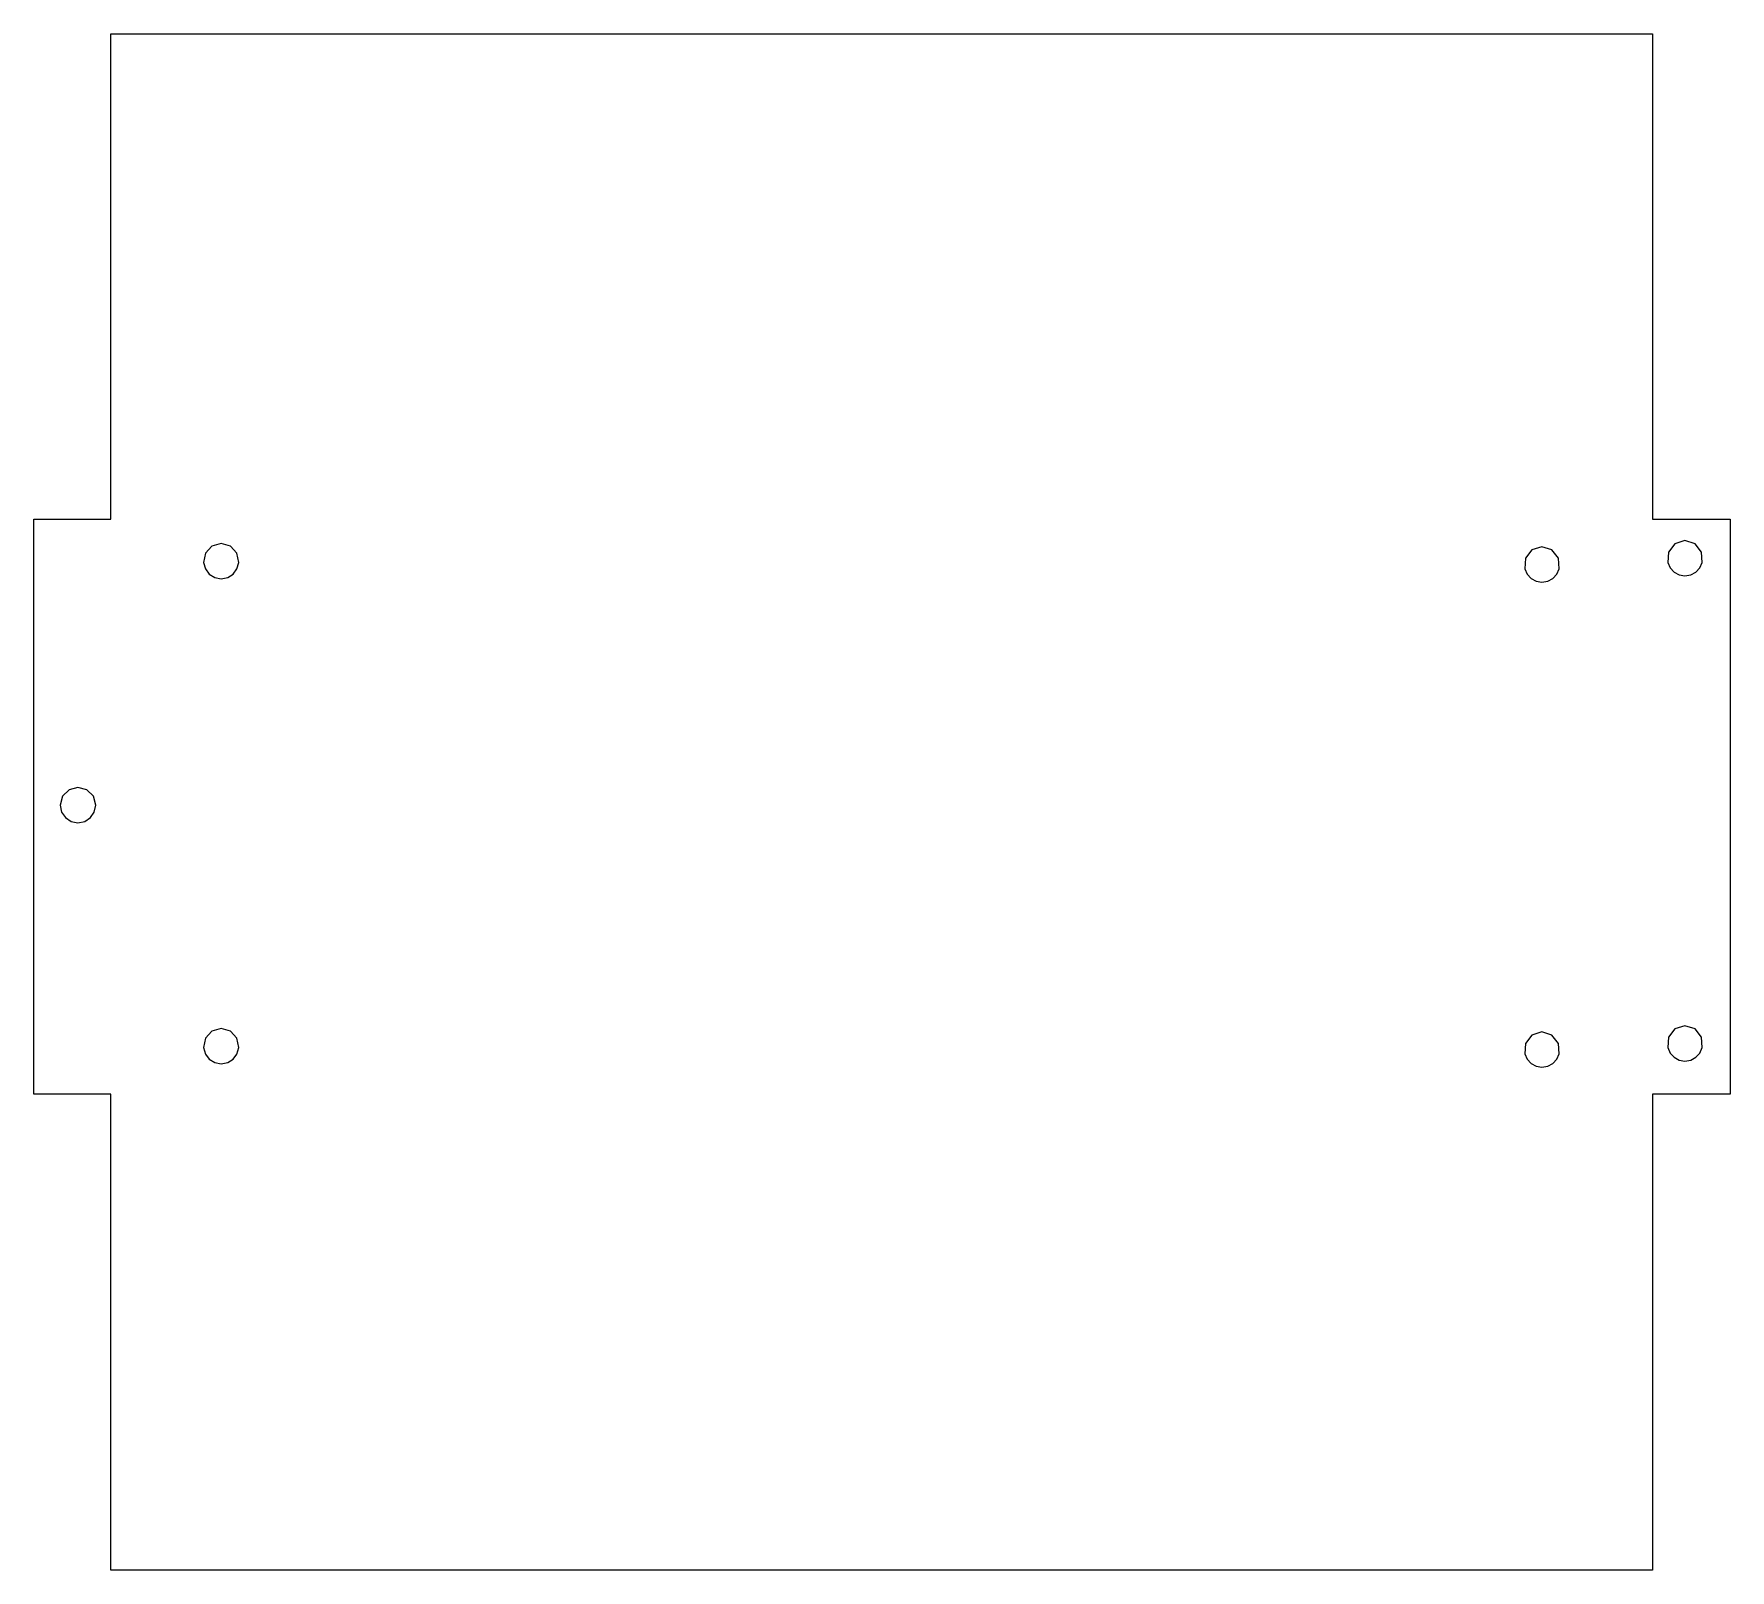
# Model space of a CAD drawing. Extents: x -1 to 155, y -268 to 30.
# Drawn here: x 0.7 to 154.7, y -268.1 to -128.7 of the extents above; entities outside this region: 2.
import ezdxf

# ---------------------------------------------------------------- set-up
doc = ezdxf.new("R2010")
doc.units = 0
doc.layers.get('0').update_dxf_attribs({"linetype": 'CONTINUOUS'})

msp = doc.modelspace()

# ---------------------------------------------------------------- linework, layer by layer
at = {"color": 4}
for p, q in [((7.704667, -128.693333), (147.602222, -128.693333)), ((7.704667, -172.72), (7.704667, -128.693333)), ((147.602222, -128.693333), (147.602222, -172.72)), ((0.714022, -172.72), (7.704667, -172.72)), ((0.714022, -224.931111), (0.714022, -172.72)), ((147.602222, -172.72), (154.657778, -172.72)), ((154.657778, -172.72), (154.657778, -224.931111)), ((16.870853, -175.173959), (16.281013, -175.815561)), ((17.709444, -174.936626), (16.870853, -175.173959)), ((18.548036, -175.173959), (17.709444, -174.936626)), ((19.137876, -175.815561), (18.548036, -175.173959)), ((137.583333, -175.246452), (136.672635, -175.530875)), ((138.494032, -175.530875), (137.583333, -175.246452)), ((149.654857, -174.966431), (149.067898, -175.718593)), ((150.565556, -174.682007), (149.654857, -174.966431)), ((151.476254, -174.966431), (150.565556, -174.682007)), ((152.063213, -175.718593), (151.476254, -174.966431)), ((16.281013, -175.815561), (16.114889, -176.671111)), ((16.114889, -176.671111), (16.276524, -177.249799)), ((19.304, -176.671111), (19.137876, -175.815561)), ((19.142365, -177.249799), (19.304, -176.671111)), ((19.304, -176.671111), (19.304, -176.671111)), ((136.085676, -176.283037), (136.031111, -177.235556)), ((136.672635, -175.530875), (136.085676, -176.283037)), ((139.080991, -176.283037), (138.494032, -175.530875)), ((139.135556, -177.235556), (139.080991, -176.283037)), ((149.067898, -175.718593), (149.013333, -176.671111)), ((149.013333, -176.671111), (149.227907, -177.160737)), ((151.903204, -177.160737), (152.117778, -176.671111)), ((152.117778, -176.671111), (152.063213, -175.718593)), ((152.117778, -176.671111), (152.117778, -176.671111)), ((16.276524, -177.249799), (16.626449, -177.714859)), ((16.626449, -177.714859), (17.119233, -178.024523)), ((17.119233, -178.024523), (17.709444, -178.137026)), ((17.709444, -178.137026), (18.299656, -178.024523)), ((18.299656, -178.024523), (18.792439, -177.714859)), ((18.792439, -177.714859), (19.142365, -177.249799)), ((136.031111, -177.235556), (136.245685, -177.725182)), ((136.245685, -177.725182), (136.598875, -178.108191)), ((136.598875, -178.108191), (137.056238, -178.357707)), ((137.056238, -178.357707), (137.583333, -178.446852)), ((137.583333, -178.446852), (138.110428, -178.357707)), ((138.110428, -178.357707), (138.567792, -178.108191)), ((138.567792, -178.108191), (138.920981, -177.725182)), ((138.920981, -177.725182), (139.135556, -177.235556)), ((139.135556, -177.235556), (139.135556, -177.235556)), ((149.227907, -177.160737), (149.581097, -177.543747)), ((149.581097, -177.543747), (150.038461, -177.793263)), ((150.038461, -177.793263), (150.565556, -177.882407)), ((150.565556, -177.882407), (151.09265, -177.793263)), ((151.09265, -177.793263), (151.550014, -177.543747)), ((151.550014, -177.543747), (151.903204, -177.160737)), ((3.319965, -197.880111), (3.104444, -198.684444)), ((3.908778, -197.291298), (3.319965, -197.880111)), ((4.713111, -197.075778), (3.908778, -197.291298)), ((5.517444, -197.291298), (4.713111, -197.075778)), ((6.106257, -197.880111), (5.517444, -197.291298)), ((6.321778, -198.684444), (6.106257, -197.880111)), ((3.104444, -198.684444), (3.230861, -199.31061)), ((3.230861, -199.31061), (3.575612, -199.821944)), ((3.575612, -199.821944), (4.086945, -200.166694)), ((5.339277, -200.166694), (5.85061, -199.821944)), ((5.85061, -199.821944), (6.195361, -199.31061)), ((6.195361, -199.31061), (6.321778, -198.684444)), ((6.321778, -198.684444), (6.321778, -198.684444)), ((4.086945, -200.166694), (4.713111, -200.293111)), ((4.713111, -200.293111), (5.339277, -200.166694)), ((16.281013, -219.842227), (16.114889, -220.697778)), ((16.870853, -219.200626), (16.281013, -219.842227)), ((17.709444, -218.963292), (16.870853, -219.200626)), ((18.548036, -219.200626), (17.709444, -218.963292)), ((19.137876, -219.842227), (18.548036, -219.200626)), ((19.304, -220.697778), (19.137876, -219.842227)), ((136.672635, -219.557542), (136.085676, -220.309704)), ((137.583333, -219.273118), (136.672635, -219.557542)), ((138.494032, -219.557542), (137.583333, -219.273118)), ((139.080991, -220.309704), (138.494032, -219.557542)), ((149.067898, -219.745259), (149.013333, -220.697778)), ((149.654857, -218.993097), (149.067898, -219.745259)), ((150.565556, -218.708674), (149.654857, -218.993097)), ((151.476254, -218.993097), (150.565556, -218.708674)), ((152.063213, -219.745259), (151.476254, -218.993097)), ((152.117778, -220.697778), (152.063213, -219.745259)), ((16.114889, -220.697778), (16.276524, -221.276466)), ((16.276524, -221.276466), (16.626449, -221.741525)), ((18.792439, -221.741525), (19.142365, -221.276466)), ((19.142365, -221.276466), (19.304, -220.697778)), ((19.304, -220.697778), (19.304, -220.697778)), ((136.085676, -220.309704), (136.031111, -221.262222)), ((136.031111, -221.262222), (136.245685, -221.751848)), ((138.920981, -221.751848), (139.135556, -221.262222)), ((139.135556, -221.262222), (139.080991, -220.309704)), ((139.135556, -221.262222), (139.135556, -221.262222)), ((149.013333, -220.697778), (149.227907, -221.187404)), ((149.227907, -221.187404), (149.581097, -221.570413)), ((149.581097, -221.570413), (150.038461, -221.819929)), ((151.09265, -221.819929), (151.550014, -221.570413)), ((151.550014, -221.570413), (151.903204, -221.187404)), ((151.903204, -221.187404), (152.117778, -220.697778)), ((152.117778, -220.697778), (152.117778, -220.697778)), ((16.626449, -221.741525), (17.119233, -222.051189)), ((17.119233, -222.051189), (17.709444, -222.163692)), ((17.709444, -222.163692), (18.299656, -222.051189)), ((18.299656, -222.051189), (18.792439, -221.741525)), ((136.245685, -221.751848), (136.598875, -222.134858)), ((136.598875, -222.134858), (137.056238, -222.384374)), ((137.056238, -222.384374), (137.583333, -222.473518)), ((137.583333, -222.473518), (138.110428, -222.384374)), ((138.110428, -222.384374), (138.567792, -222.134858)), ((138.567792, -222.134858), (138.920981, -221.751848)), ((150.038461, -221.819929), (150.565556, -221.909074)), ((150.565556, -221.909074), (151.09265, -221.819929)), ((7.704667, -224.931111), (0.714022, -224.931111)), ((7.704667, -268.111111), (7.704667, -224.931111)), ((154.657778, -224.931111), (147.602222, -224.931111)), ((147.602222, -224.931111), (147.602222, -268.111111)), ((147.602222, -268.111111), (7.704667, -268.111111))]:
    msp.add_line(p, q, dxfattribs=at)
at = {"layer": 'Layer 1', "color": 4}
for p, q in [((0, 29.633333), (0, 26.811111)), ((0.846667, 29.068889), (-0.846667, 27.375556))]:
    msp.add_line(p, q, dxfattribs=at)

doc.saveas('drawing.dxf')
